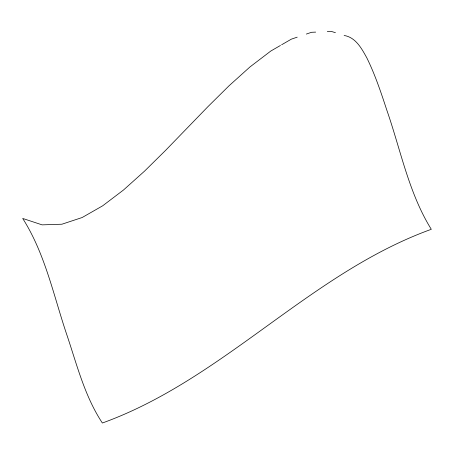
<?xml version="1.0" encoding="UTF-8"?>
<svg xmlns="http://www.w3.org/2000/svg" width="454" height="454" viewBox="0 0 454 454"><rect width="100%" height="100%" fill="white"/><g stroke="black" fill="none" stroke-linecap="round" stroke-linejoin="round"><path stroke-width="0.68" d="M280.453 45.457L270.788 51.047L249.989 66.931L229.009 85.812L207.898 106.69L165.557 150.405L144.446 171.226L123.471 190.027L102.683 205.798L82.146 217.528L61.931 224.214L42.091 224.861L22.7 218.448C45.451 254.172 53.799 296.7 67.34 336.3C77.186 365.799 85.023 396.802 102.371 423.014C223.584 379.232 310.088 273.087 431.3 229.304C408.702 192.95 400.706 149.945 386.751 109.953C380.98 92.332 375.078 74.672 366.889 57.993C361.742 48.652 355.743 37.319 344.126 35.469M281.662 44.753L291.332 39.163L297.205 37.171M306.337 34.067L311.558 32.291L315.666 32.115M327.3 31.61L331.409 31.434L335.427 32.705"/></g></svg>
